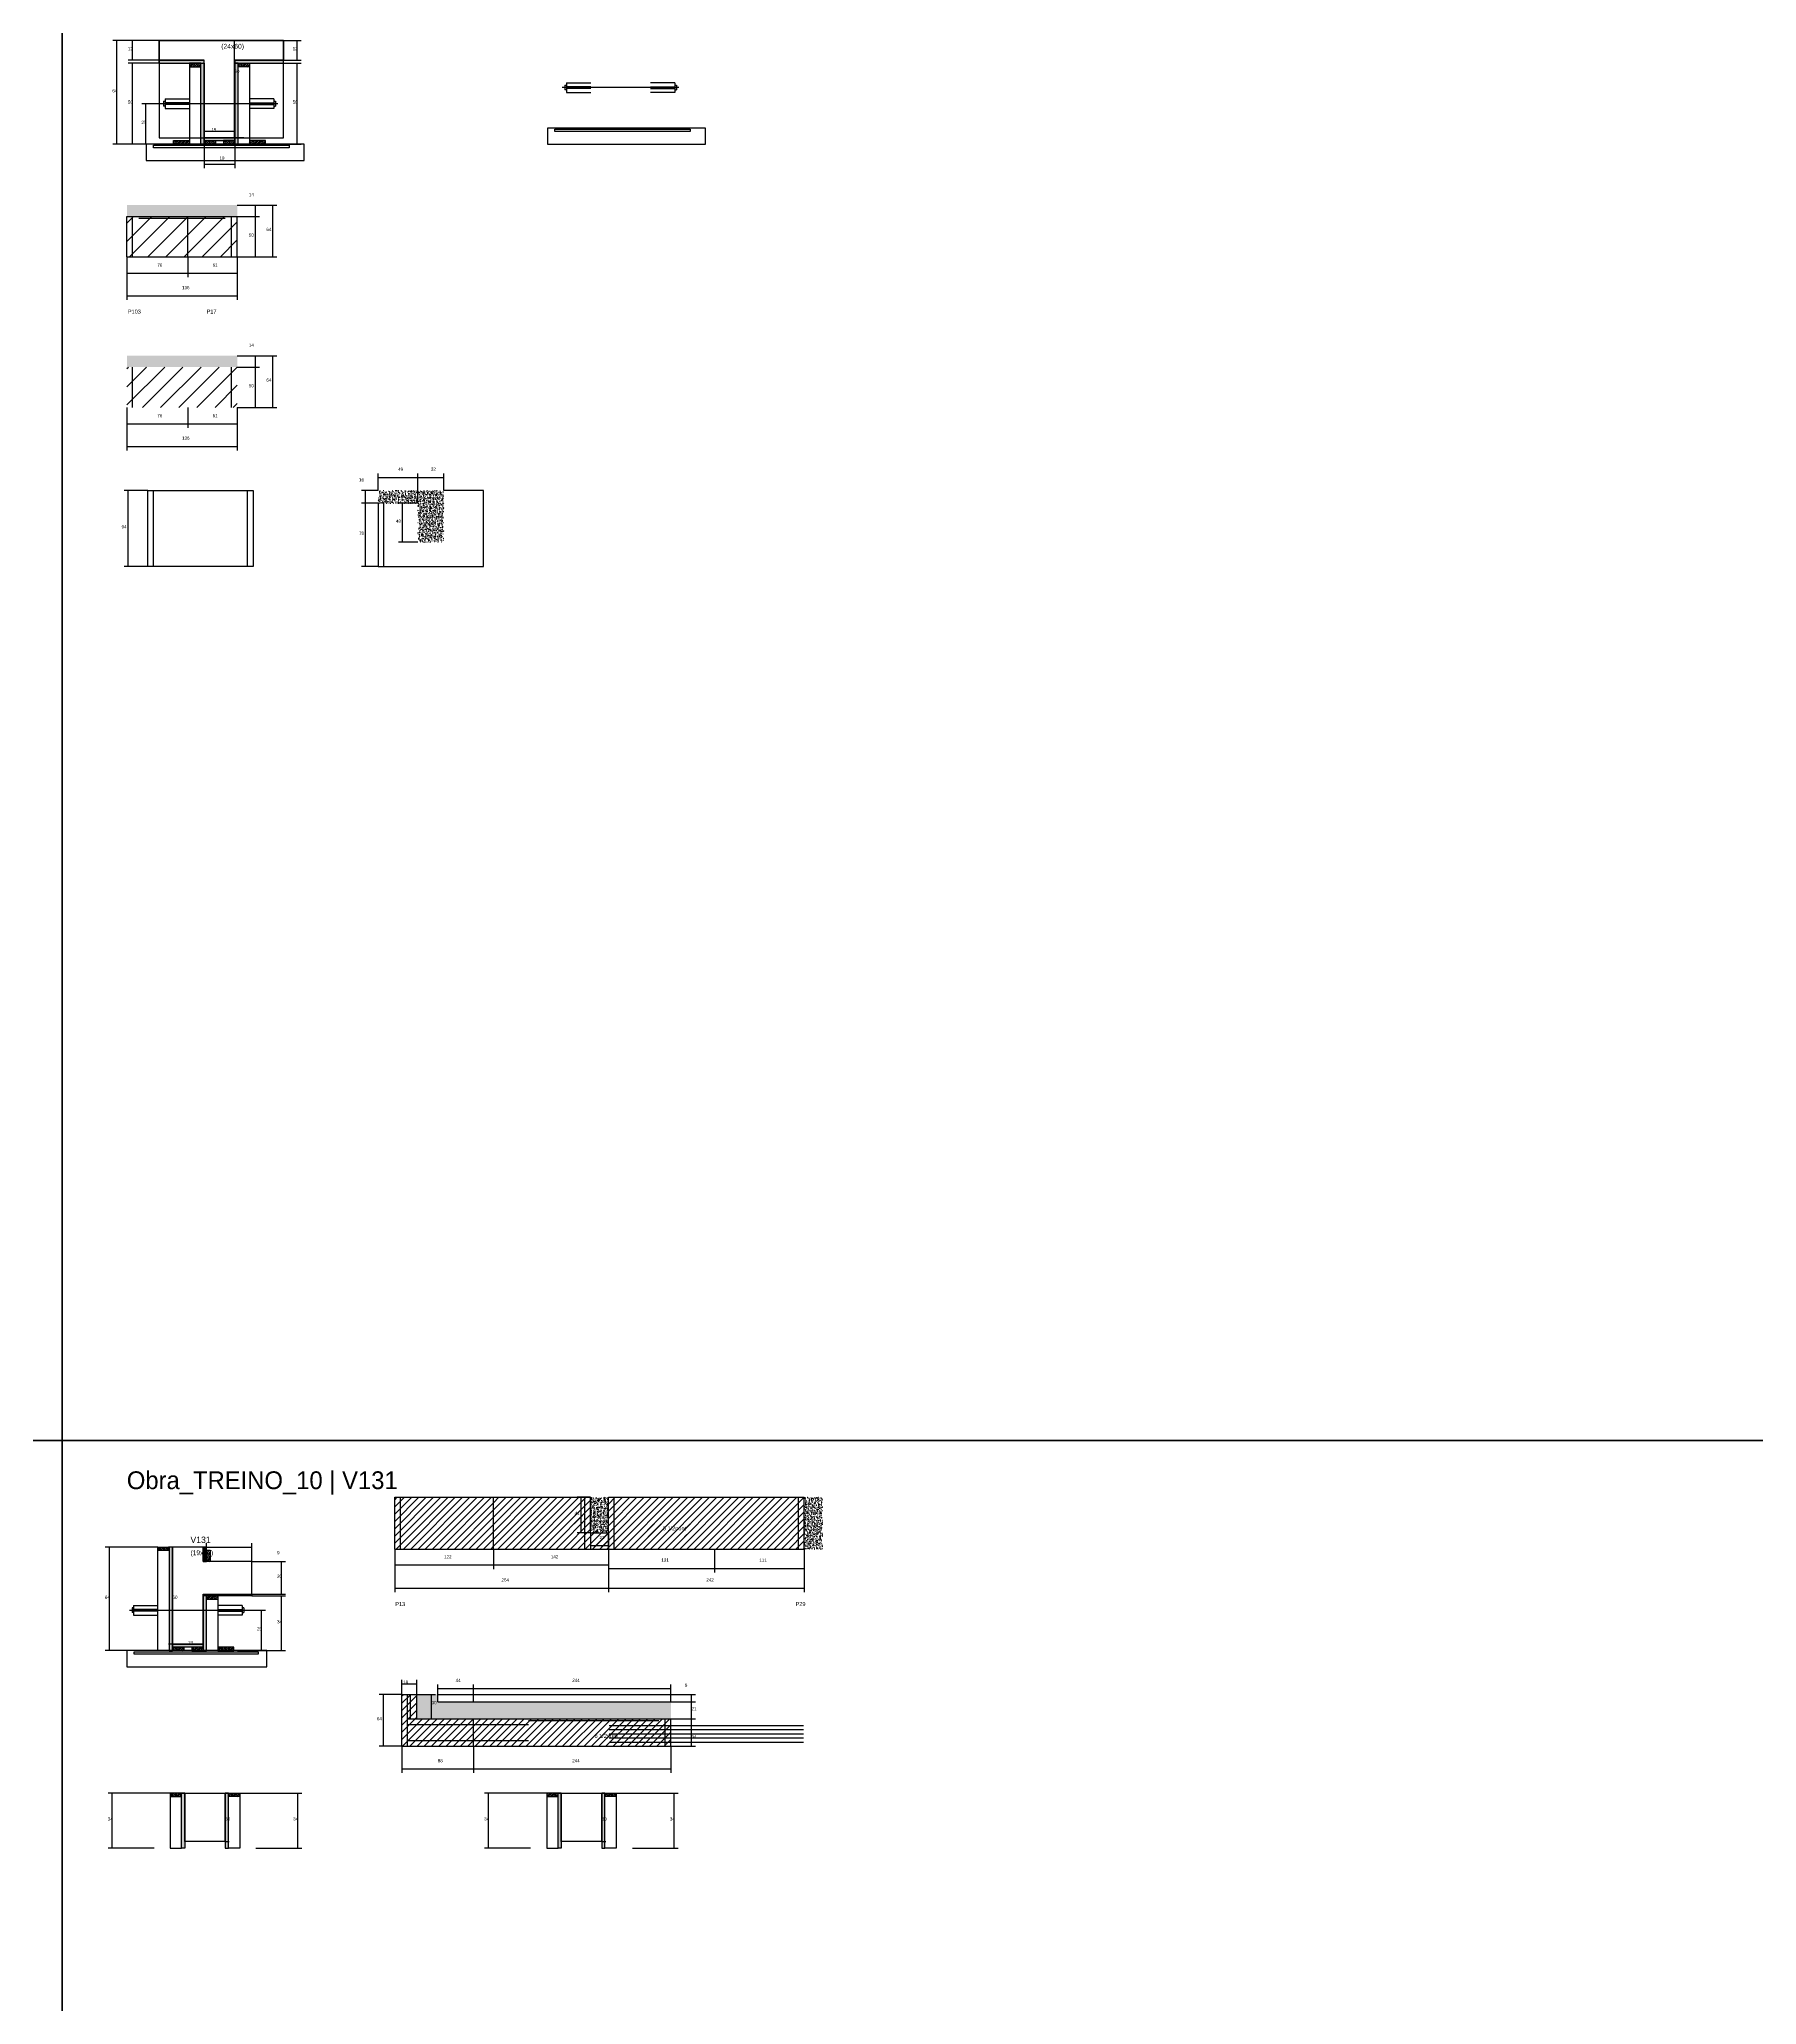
# Model space of a CAD drawing. Header units: metres. Extents: x -41 to 34840, y -36000 to 1848.
# Drawn here: x 17372 to 19494, y -15097 to -12668 of the extents above; entities that cross this region are included whole.
import ezdxf

# ---------------------------------------------------------------- set-up
doc = ezdxf.new("R2010")
doc.units = ezdxf.units.M
for name, color, linetype in [('barrote', 126, 'Continuous'), ('CELL_BORDER', 8, 'Continuous'), ('CONCRETO', 251, 'Continuous'), ('COTA', 4, 'Continuous'), ('Cota Seção (2x)', 4, 'Continuous'), ('Hachura', 253, 'Continuous'), ('LABEL_ID', 3, 'Continuous'), ('Madeira', 126, 'Continuous'), ('NOMENCLATURA', 7, 'Continuous'), ('Painéis', 200, 'Continuous'), ('REAPROVEITAMENTO', 251, 'Continuous'), ('SARR_2.2x7', 40, 'Continuous'), ('SCO-___-LAJ', 4, 'Continuous'), ('TENSOR', 2, 'Continuous'), ('Texto Seção', 7, 'Continuous')]:
    doc.layers.add(name, color=color, linetype=linetype)

msp = doc.modelspace()

# ---------------------------------------------------------------- hatches: boundary and pattern name
at = {"layer": 'COTA'}
h = msp.add_hatch(dxfattribs=at)
h.set_pattern_fill('AR-CONC', scale=0.03)
h.paths.add_polyline_path([(17616.5, -12873.3), (17480, -12873.3), (17480, -12873.3), (17480, -12887.3), (17480, -12887.3), (17616.5, -12887.3), (17616.5, -12887.3), (17616.5, -12873.3)])
h = msp.add_hatch(dxfattribs=at)
h.set_pattern_fill('AR-CONC', scale=0.03)
h.paths.add_polyline_path([(17616.5, -13059.4), (17480, -13059.4), (17480, -13059.4), (17480, -13073.4), (17480, -13073.4), (17616.5, -13073.4), (17616.5, -13073.4), (17616.5, -13059.4)])
h = msp.add_hatch(dxfattribs=at)
h.set_pattern_fill('AR-CONC', scale=0.03)
h.paths.add_polyline_path([(17839.7, -13241.8), (17790.7, -13241.8), (17790.7, -13225.8), (17871.7, -13225.8), (17871.7, -13289.8), (17839.7, -13289.8)])
h = msp.add_hatch(dxfattribs=at)
h.set_pattern_fill('AR-CONC', scale=0.03)
h.paths.add_polyline_path([(18053, -14514), (18075, -14514), (18075, -14514), (18075, -14470), (18075, -14470), (18053, -14470), (18053, -14470), (18053, -14514)])
h = msp.add_hatch(dxfattribs=at)
h.set_pattern_fill('AR-CONC', scale=0.03)
h.paths.add_polyline_path([(18317, -14534), (18340, -14534), (18340, -14470), (18317, -14470)])
h = msp.add_hatch(dxfattribs=at)
h.set_pattern_fill('AR-CONC', scale=0.03)
h.paths.add_polyline_path([(18152.4, -14743.9), (18152.4, -14722.7), (18152.4, -14722.7), (17864.4, -14722.7), (17864.4, -14722.7), (17864.4, -14713.7), (17864.4, -14713.7), (17837.4, -14713.7), (17837.4, -14713.7), (17837.4, -14743.9), (17837.4, -14743.9), (17864.4, -14743.9), (17864.4, -14743.9), (18152.4, -14743.9)])
at = {"layer": 'Hachura'}
h = msp.add_hatch(color=8, dxfattribs=at)
h.dxf.hatch_style = 1
h.paths.add_polyline_path([(17575.5, -12698), (17575.5, -12694), (17575.5, -12694), (17519.9, -12694), (17519.9, -12694), (17519.9, -12698), (17519.9, -12698), (17575.5, -12698)])
h = msp.add_hatch(dxfattribs=at)
h.set_pattern_fill('ANSI31', scale=0.5)
h.paths.add_polyline_path([(17571.5, -12702.4), (17571.5, -12698), (17571.5, -12698), (17557.5, -12698), (17557.5, -12698), (17557.5, -12702.4), (17557.5, -12702.4), (17571.5, -12702.4)])
h = msp.add_hatch(color=8, dxfattribs=at)
h.dxf.hatch_style = 1
h.paths.add_polyline_path([(17571.5, -12698), (17575.5, -12698), (17575.5, -12698), (17575.5, -12798), (17575.5, -12798), (17571.5, -12798), (17571.5, -12798), (17571.5, -12698)])
h = msp.add_hatch(color=8, dxfattribs=at)
h.dxf.hatch_style = 1
h.paths.add_polyline_path([(17673.5, -12698), (17673.5, -12694), (17673.5, -12694), (17613.5, -12694), (17613.5, -12694), (17613.5, -12698), (17613.5, -12698), (17673.5, -12698)])
h = msp.add_hatch(color=8, dxfattribs=at)
h.dxf.hatch_style = 1
h.paths.add_polyline_path([(17617.5, -12698), (17613.5, -12698), (17613.5, -12698), (17613.5, -12798), (17613.5, -12798), (17617.5, -12798), (17617.5, -12798), (17617.5, -12698)])
h = msp.add_hatch(dxfattribs=at)
h.set_pattern_fill('ANSI31', scale=0.5)
h.paths.add_polyline_path([(17617.5, -12702.4), (17617.5, -12698), (17617.5, -12698), (17631.5, -12698), (17631.5, -12698), (17631.5, -12702.4), (17631.5, -12702.4), (17617.5, -12702.4)])
h = msp.add_hatch(dxfattribs=at)
h.set_pattern_fill('ANSI31', scale=0.5)
h.paths.add_polyline_path([(17537.5, -12798), (17537.5, -12793.6), (17537.5, -12793.6), (17557.5, -12793.6), (17557.5, -12793.6), (17557.5, -12798), (17557.5, -12798), (17537.5, -12798)])
h = msp.add_hatch(color=8, dxfattribs=at)
h.dxf.hatch_style = 1
h.paths.add_polyline_path([(17613.5, -12793.6), (17613.5, -12790), (17613.5, -12790), (17575.5, -12790), (17575.5, -12790), (17575.5, -12793.6), (17575.5, -12793.6), (17613.5, -12793.6)])
h = msp.add_hatch(dxfattribs=at)
h.set_pattern_fill('ANSI31', scale=0.5)
h.paths.add_polyline_path([(17575.5, -12798), (17575.5, -12793.6), (17575.5, -12793.6), (17589.5, -12793.6), (17589.5, -12793.6), (17589.5, -12798), (17589.5, -12798), (17575.5, -12798)])
h = msp.add_hatch(dxfattribs=at)
h.set_pattern_fill('ANSI31', scale=0.5)
h.paths.add_polyline_path([(17613.5, -12798), (17613.5, -12793.6), (17613.5, -12793.6), (17599.5, -12793.6), (17599.5, -12793.6), (17599.5, -12798), (17599.5, -12798), (17613.5, -12798)])
h = msp.add_hatch(dxfattribs=at)
h.set_pattern_fill('ANSI31', scale=0.5)
h.paths.add_polyline_path([(17651.5, -12798), (17651.5, -12793.6), (17651.5, -12793.6), (17631.5, -12793.6), (17631.5, -12793.6), (17631.5, -12798), (17631.5, -12798), (17651.5, -12798)])
h = msp.add_hatch(dxfattribs=at)
h.set_pattern_fill('ANSI31', scale=2)
h.paths.add_polyline_path([(17811, -14470), (17811, -14534), (17933, -14534), (17933, -14470)])
h = msp.add_hatch(dxfattribs=at)
h.set_pattern_fill('ANSI31', scale=2)
h.paths.add_polyline_path([(18075, -14534), (18075, -14514), (18053, -14514), (18053, -14470), (17933, -14470), (17933, -14534)])
h = msp.add_hatch(dxfattribs=at)
h.set_pattern_fill('ANSI31', scale=2)
h.paths.add_polyline_path([(18317, -14534), (18317, -14470), (18075, -14470), (18075, -14534)])
h = msp.add_hatch(dxfattribs=at)
h.set_pattern_fill('ANSI31', scale=2)
h.paths.add_polyline_path([(18043.1, -14502.8), (18043.1, -14480.6), (18043.1, -14480.6), (18022.6, -14480.6), (18022.6, -14480.6), (18022.6, -14502.8), (18022.6, -14502.8), (18043.1, -14502.8)])
h = msp.add_hatch(dxfattribs=at)
h.set_pattern_fill('ANSI31', scale=2)
h.paths.add_polyline_path([(18053.8, -14531.7), (18074.8, -14531.7), (18074.8, -14531.7), (18074.8, -14511.1), (18074.8, -14511.1), (18053.8, -14511.1), (18053.8, -14511.1), (18053.8, -14531.7)])
h = msp.add_hatch(dxfattribs=at)
h.set_pattern_fill('ANSI31', scale=2)
h.paths.add_polyline_path([(18106, -14518.9), (18173.6, -14518.9), (18173.6, -14518.9), (18179.1, -14502.9), (18179.1, -14502.9), (18111.5, -14502.9), (18111.5, -14502.9), (18106, -14518.9)])
h = msp.add_hatch(dxfattribs=at)
h.set_pattern_fill('ANSI31', scale=0.5)
h.paths.add_polyline_path([(17518.4, -14536), (17518.4, -14531.6), (17518.4, -14531.6), (17532.4, -14531.6), (17532.4, -14531.6), (17532.4, -14536), (17532.4, -14536), (17518.4, -14536)])
h = msp.add_hatch(color=8, dxfattribs=at)
h.dxf.hatch_style = 1
h.paths.add_polyline_path([(17536.4, -14531.6), (17532.4, -14531.6), (17532.4, -14531.6), (17532.4, -14659.6), (17532.4, -14659.6), (17536.4, -14659.6), (17536.4, -14659.6), (17536.4, -14531.6)])
h = msp.add_hatch(color=8, dxfattribs=at)
h.dxf.hatch_style = 1
h.paths.add_polyline_path([(17578.4, -14531.6), (17574.4, -14531.6), (17574.4, -14531.6), (17574.4, -14549.6), (17574.4, -14549.6), (17578.4, -14549.6), (17578.4, -14549.6), (17578.4, -14531.6)])
h = msp.add_hatch(dxfattribs=at)
h.set_pattern_fill('ANSI31', scale=0.5)
h.paths.add_polyline_path([(17578.4, -14535.6), (17582.8, -14535.6), (17582.8, -14535.6), (17582.8, -14549.6), (17582.8, -14549.6), (17578.4, -14549.6), (17578.4, -14549.6), (17578.4, -14535.6)])
h = msp.add_hatch(color=8, dxfattribs=at)
h.dxf.hatch_style = 1
h.paths.add_polyline_path([(17574.4, -14592), (17574.4, -14589.6), (17574.4, -14589.6), (17634.4, -14589.6), (17634.4, -14589.6), (17634.4, -14592), (17634.4, -14592), (17574.4, -14592)])
h = msp.add_hatch(color=8, dxfattribs=at)
h.dxf.hatch_style = 1
h.paths.add_polyline_path([(17578.4, -14592), (17574.4, -14592), (17574.4, -14592), (17574.4, -14659.6), (17574.4, -14659.6), (17578.4, -14659.6), (17578.4, -14659.6), (17578.4, -14592)])
h = msp.add_hatch(dxfattribs=at)
h.set_pattern_fill('ANSI31', scale=0.5)
h.paths.add_polyline_path([(17578.4, -14596.4), (17578.4, -14592), (17578.4, -14592), (17592.4, -14592), (17592.4, -14592), (17592.4, -14596.4), (17592.4, -14596.4), (17578.4, -14596.4)])
h = msp.add_hatch(color=8, dxfattribs=at)
h.dxf.hatch_style = 1
h.paths.add_polyline_path([(17536.4, -14655.2), (17536.4, -14651.6), (17536.4, -14651.6), (17574.4, -14651.6), (17574.4, -14651.6), (17574.4, -14655.2), (17574.4, -14655.2), (17536.4, -14655.2)])
h = msp.add_hatch(dxfattribs=at)
h.set_pattern_fill('ANSI31', scale=0.5)
h.paths.add_polyline_path([(17536.4, -14659.6), (17536.4, -14655.2), (17536.4, -14655.2), (17550.4, -14655.2), (17550.4, -14655.2), (17550.4, -14659.6), (17550.4, -14659.6), (17536.4, -14659.6)])
h = msp.add_hatch(dxfattribs=at)
h.set_pattern_fill('ANSI31', scale=0.5)
h.paths.add_polyline_path([(17574.4, -14659.6), (17574.4, -14655.2), (17574.4, -14655.2), (17560.4, -14655.2), (17560.4, -14655.2), (17560.4, -14659.6), (17560.4, -14659.6), (17574.4, -14659.6)])
h = msp.add_hatch(dxfattribs=at)
h.set_pattern_fill('ANSI31', scale=0.5)
h.paths.add_polyline_path([(17612.4, -14659.6), (17612.4, -14655.2), (17612.4, -14655.2), (17592.4, -14655.2), (17592.4, -14655.2), (17592.4, -14659.6), (17592.4, -14659.6), (17612.4, -14659.6)])
h = msp.add_hatch(dxfattribs=at)
h.set_pattern_fill('ANSI31', scale=2)
h.paths.add_polyline_path([(17864.4, -14743.9), (17838.4, -14743.9), (17838.4, -14713.7), (17819.9, -14713.7), (17819.9, -14777.7), (17838.4, -14777.7), (17864.4, -14777.7), (17908.4, -14777.7), (17908.4, -14743.9)])
h = msp.add_hatch(dxfattribs=at)
h.set_pattern_fill('ANSI31', scale=2)
h.paths.add_polyline_path([(17976.4, -14777.7), (17976.4, -14743.9), (17908.4, -14743.9), (17908.4, -14777.7)])
h = msp.add_hatch(dxfattribs=at)
h.set_pattern_fill('ANSI31', scale=2)
h.paths.add_polyline_path([(18137.4, -14777.7), (18137.4, -14743.9), (17976.4, -14743.9), (17976.4, -14777.7)])
h = msp.add_hatch(dxfattribs=at)
h.set_pattern_fill('ANSI31', scale=2)
h.paths.add_polyline_path([(18152.4, -14743.9), (18137.4, -14743.9), (18137.4, -14777.7), (18152.4, -14777.7)])
h = msp.add_hatch(dxfattribs=at)
h.set_pattern_fill('ANSI31', scale=0.5)
h.paths.add_polyline_path([(17547.6, -14840), (17547.6, -14835.6), (17547.6, -14835.6), (17533.6, -14835.6), (17533.6, -14835.6), (17533.6, -14840), (17533.6, -14840), (17547.6, -14840)])
h = msp.add_hatch(color=8, dxfattribs=at)
h.dxf.hatch_style = 1
h.paths.add_polyline_path([(17547.6, -14835.6), (17551.6, -14835.6), (17551.6, -14835.6), (17551.6, -14903.6), (17551.6, -14903.6), (17547.6, -14903.6), (17547.6, -14903.6), (17547.6, -14835.6)])
h = msp.add_hatch(color=8, dxfattribs=at)
h.dxf.hatch_style = 1
h.paths.add_polyline_path([(17605.6, -14835.6), (17601.6, -14835.6), (17601.6, -14835.6), (17601.6, -14903.6), (17601.6, -14903.6), (17605.6, -14903.6), (17605.6, -14903.6), (17605.6, -14835.6)])
h = msp.add_hatch(dxfattribs=at)
h.set_pattern_fill('ANSI31', scale=0.5)
h.paths.add_polyline_path([(17605.6, -14840), (17605.6, -14835.6), (17605.6, -14835.6), (17619.6, -14835.6), (17619.6, -14835.6), (17619.6, -14840), (17619.6, -14840), (17605.6, -14840)])
h = msp.add_hatch(dxfattribs=at)
h.set_pattern_fill('ANSI31', scale=0.5)
h.paths.add_polyline_path([(18012.8, -14840), (18012.8, -14835.6), (18012.8, -14835.6), (17998.8, -14835.6), (17998.8, -14835.6), (17998.8, -14840), (17998.8, -14840), (18012.8, -14840)])
h = msp.add_hatch(color=8, dxfattribs=at)
h.dxf.hatch_style = 1
h.paths.add_polyline_path([(18012.8, -14835.6), (18016.8, -14835.6), (18016.8, -14835.6), (18016.8, -14903.6), (18016.8, -14903.6), (18012.8, -14903.6), (18012.8, -14903.6), (18012.8, -14835.6)])
h = msp.add_hatch(color=8, dxfattribs=at)
h.dxf.hatch_style = 1
h.paths.add_polyline_path([(18070.8, -14835.6), (18066.8, -14835.6), (18066.8, -14835.6), (18066.8, -14903.6), (18066.8, -14903.6), (18070.8, -14903.6), (18070.8, -14903.6), (18070.8, -14835.6)])
h = msp.add_hatch(dxfattribs=at)
h.set_pattern_fill('ANSI31', scale=0.5)
h.paths.add_polyline_path([(18070.8, -14840), (18070.8, -14835.6), (18070.8, -14835.6), (18084.8, -14835.6), (18084.8, -14835.6), (18084.8, -14840), (18084.8, -14840), (18070.8, -14840)])
at = {"layer": 'REAPROVEITAMENTO'}
h = msp.add_hatch(dxfattribs=at)
h.set_pattern_fill('ANSI31', scale=5)
h.paths.add_polyline_path([(17480, -12937.3), (17616.5, -12937.3), (17616.5, -12937.3), (17616.5, -12887.3), (17616.5, -12887.3), (17480, -12887.3), (17480, -12887.3), (17480, -12937.3)])
h = msp.add_hatch(dxfattribs=at)
h.set_pattern_fill('ANSI31', scale=5)
h.paths.add_polyline_path([(17480, -13123.4), (17616.5, -13123.4), (17616.5, -13123.4), (17616.5, -13073.4), (17616.5, -13073.4), (17480, -13073.4), (17480, -13073.4), (17480, -13123.4)])

# ---------------------------------------------------------------- linework, layer by layer
for p, q in [((18021.2, -12725), (18021.2, -12731)), ((18021.2, -12725), (18023.2, -12725)), ((18023.2, -12722), (18023.2, -12734)), ((18023.2, -12722), (18053.2, -12722)), ((18157.2, -12722), (18127.2, -12722)), ((18157.2, -12722), (18157.2, -12734)), ((18157.2, -12725), (18159.2, -12725)), ((18159.2, -12725), (18159.2, -12731)), ((17525.5, -12745), (17525.5, -12751)), ((17525.5, -12745), (17527.5, -12745)), ((17527.5, -12742), (17527.5, -12754)), ((17527.5, -12742), (17557.5, -12742)), ((17557.5, -12747), (17527.5, -12747)), ((17557.5, -12749), (17527.5, -12749)), ((17661.5, -12742), (17631.5, -12742)), ((17631.5, -12747), (17661.5, -12747)), ((17631.5, -12749), (17661.5, -12749)), ((17661.5, -12742), (17661.5, -12754)), ((17661.5, -12745), (17663.5, -12745)), ((17663.5, -12745), (17663.5, -12751)), ((18023.2, -12731), (18021.2, -12731)), ((18053.2, -12727), (18023.2, -12727)), ((18053.2, -12729), (18023.2, -12729)), ((18023.2, -12734), (18053.2, -12734)), ((18127.2, -12727), (18157.2, -12727)), ((18127.2, -12729), (18157.2, -12729)), ((18157.2, -12734), (18127.2, -12734)), ((18157.2, -12731), (18159.2, -12731)), ((17527.5, -12751), (17525.5, -12751)), ((17527.5, -12754), (17557.5, -12754)), ((17661.5, -12754), (17631.5, -12754)), ((17661.5, -12751), (17663.5, -12751)), ((17486.4, -14606.6), (17486.4, -14612.6)), ((17488.4, -14606.6), (17486.4, -14606.6)), ((17488.4, -14612.6), (17486.4, -14612.6)), ((17488.4, -14603.6), (17488.4, -14615.6)), ((17488.4, -14603.6), (17518.4, -14603.6)), ((17518.4, -14608.6), (17488.4, -14608.6)), ((17518.4, -14610.6), (17488.4, -14610.6)), ((17488.4, -14615.6), (17518.4, -14615.6)), ((17622.4, -14603.6), (17592.4, -14603.6)), ((17592.4, -14608.6), (17622.4, -14608.6)), ((17592.4, -14610.6), (17622.4, -14610.6)), ((17622.4, -14615.6), (17592.4, -14615.6)), ((17622.4, -14603.6), (17622.4, -14615.6)), ((17624.4, -14606.6), (17622.4, -14606.6)), ((17622.4, -14612.6), (17624.4, -14612.6)), ((17624.4, -14606.6), (17624.4, -14612.6))]:
    msp.add_line(p, q)
at = {"layer": 'barrote'}
for points in [[(17504, -12818), (17699.2, -12818), (17699.2, -12798), (17504, -12798)], [(17999.7, -12798), (18194.9, -12798), (18194.9, -12778), (17999.7, -12778)], [(17480, -14679.6), (17653, -14679.6), (17653, -14659.6), (17480, -14659.6)]]:
    msp.add_lwpolyline(points, close=True, dxfattribs=at)
at = {"layer": 'CELL_BORDER'}
for points in [[(14500, -14400), (17400, -14400), (17400, -12600), (14500, -12600)], [(17400, -14400), (20300, -14400), (20300, -12600), (17400, -12600)], [(14500, -16200), (17400, -16200), (17400, -14400), (14500, -14400)], [(17400, -16200), (20300, -16200), (20300, -14400), (17400, -14400)]]:
    msp.add_lwpolyline(points, close=True, dxfattribs=at)
at = {"layer": 'CONCRETO'}
for points in [[(17519.9, -12694), (17519.9, -12670), (17673.5, -12670), (17673.5, -12694), (17613.5, -12694), (17613.5, -12790), (17575.5, -12790), (17575.5, -12694)], [(17519.9, -12790), (17673.5, -12790), (17673.5, -12670), (17519.9, -12670)], [(17574.4, -14589.6), (17634.4, -14589.6), (17634.4, -14549.6), (17574.4, -14549.6), (17574.4, -14531.6), (17536.4, -14531.6), (17536.4, -14655.2), (17536.4, -14655.2), (17536.4, -14651.6), (17574.4, -14651.6)], [(17551.6, -14835.6), (17551.6, -14835.6), (17551.6, -14835.6), (17551.6, -14835.6), (17601.6, -14835.6), (17601.6, -14835.6), (17601.6, -14835.6), (17601.6, -14895.6), (17551.6, -14895.6), (17551.6, -14835.6)], [(18016.8, -14835.6), (18016.8, -14835.6), (18016.8, -14835.6), (18016.8, -14835.6), (18066.8, -14835.6), (18066.8, -14835.6), (18066.8, -14835.6), (18066.8, -14895.6), (18016.8, -14895.6), (18016.8, -14835.6)]]:
    msp.add_lwpolyline(points, close=True, dxfattribs=at)
at = {"layer": 'COTA'}
for p, q in [((17519.9, -12670), (17462.5, -12670)), ((17467.5, -12798), (17467.5, -12670)), ((17519.9, -12670), (17481.8, -12670)), ((17486.8, -12694), (17486.8, -12670)), ((17673.5, -12670), (17695.4, -12670)), ((17690.4, -12694), (17690.4, -12670)), ((17519.9, -12694), (17481.8, -12694)), ((17519.9, -12698), (17481.8, -12698)), ((17486.8, -12798), (17486.8, -12698)), ((17673.5, -12694), (17695.4, -12694)), ((17673.5, -12698), (17695.4, -12698)), ((17690.4, -12798), (17690.4, -12698)), ((17522.2, -12748), (17498.6, -12748)), ((17503.6, -12798), (17503.6, -12748)), ((17541.9, -12798), (17462.5, -12798)), ((17541.9, -12798), (17481.8, -12798)), ((17522.2, -12798), (17498.6, -12798)), ((17575.5, -12798), (17575.5, -12827.7)), ((17613.5, -12798), (17613.5, -12827.7)), ((17647.1, -12798), (17695.4, -12798)), ((17575.5, -12822.7), (17613.5, -12822.7)), ((17616.5, -12873.3), (17665.5, -12873.3)), ((17616.5, -12873.3), (17643.9, -12873.3)), ((17616.5, -12887.3), (17643.9, -12887.3)), ((17616.5, -12887.3), (17643.9, -12887.3)), ((17638.9, -12887.3), (17638.9, -12873.3)), ((17638.9, -12937.3), (17638.9, -12887.3)), ((17660.5, -12937.3), (17660.5, -12873.3)), ((17480, -12937.3), (17480, -12962.5)), ((17480, -12937.3), (17480, -12990.4)), ((17555.5, -12937.3), (17555.5, -12962.5)), ((17555.5, -12937.3), (17555.5, -12962.5)), ((17616.5, -12937.3), (17616.5, -12962.5)), ((17616.5, -12937.3), (17616.5, -12990.4)), ((17616.5, -12937.3), (17665.5, -12937.3)), ((17616.5, -12937.3), (17643.9, -12937.3)), ((17480, -12957.5), (17555.5, -12957.5)), ((17555.5, -12957.5), (17616.5, -12957.5)), ((17480, -12985.4), (17616.5, -12985.4)), ((17616.5, -13059.4), (17665.5, -13059.4)), ((17616.5, -13059.4), (17643.9, -13059.4)), ((17638.9, -13073.4), (17638.9, -13059.4)), ((17660.5, -13123.4), (17660.5, -13059.4)), ((17616.5, -13073.4), (17643.9, -13073.4)), ((17616.5, -13073.4), (17643.9, -13073.4)), ((17638.9, -13123.4), (17638.9, -13073.4)), ((17480, -13123.4), (17480, -13148.6)), ((17480, -13123.4), (17480, -13176.5)), ((17555.5, -13123.4), (17555.5, -13148.6)), ((17555.5, -13123.4), (17555.5, -13148.6)), ((17616.5, -13123.4), (17616.5, -13148.6)), ((17616.5, -13123.4), (17616.5, -13176.5)), ((17616.5, -13123.4), (17665.5, -13123.4)), ((17616.5, -13123.4), (17643.9, -13123.4)), ((17480, -13143.6), (17555.5, -13143.6)), ((17555.5, -13143.6), (17616.5, -13143.6)), ((17480, -13171.5), (17616.5, -13171.5)), ((17790.7, -13225.8), (17790.7, -13204.8)), ((17790.7, -13209.8), (17839.7, -13209.8)), ((17839.7, -13241.8), (17839.7, -13204.8)), ((17839.7, -13241.8), (17839.7, -13204.8)), ((17839.7, -13209.8), (17871.7, -13209.8)), ((17871.7, -13225.8), (17871.7, -13204.8)), ((17505.9, -13225.8), (17476.6, -13225.8)), ((17481.6, -13319.8), (17481.6, -13225.8)), ((17790.7, -13225.8), (17770, -13225.8)), ((17775, -13241.8), (17775, -13225.8)), ((17790.7, -13241.8), (17770, -13241.8)), ((17790.7, -13241.8), (17770, -13241.8)), ((17775, -13319.8), (17775, -13241.8)), ((17839.7, -13241.8), (17815.6, -13241.8)), ((17820.6, -13289.8), (17820.6, -13241.8)), ((17839.7, -13289.8), (17815.6, -13289.8)), ((17505.9, -13319.8), (17476.6, -13319.8)), ((17790.7, -13319.8), (17770, -13319.8)), ((18053, -14470), (18036.4, -14470)), ((18041.4, -14514), (18041.4, -14470)), ((18053, -14514), (18036.4, -14514)), ((18053, -14514), (18053, -14534.8)), ((18075, -14514), (18075, -14534.8)), ((17518.4, -14531.6), (17453.4, -14531.6)), ((17458.4, -14659.6), (17458.4, -14531.6)), ((17578.4, -14531.6), (17578.4, -14526.6)), ((17578.4, -14531.6), (17634.4, -14531.6)), ((17634.4, -14549.6), (17634.4, -14526.6)), ((17811, -14534), (17811, -14587.3)), ((17811, -14534), (17811, -14558.7)), ((17933, -14534), (17933, -14558.7)), ((17933, -14534), (17933, -14558.7)), ((18053, -14529.8), (18075, -14529.8)), ((18075, -14534), (18075, -14587.3)), ((18075, -14534), (18075, -14587.3)), ((18075, -14534), (18075, -14558.7)), ((18075, -14534), (18075, -14562.9)), ((18206, -14534), (18206, -14562.9)), ((18206, -14534), (18206, -14562.9)), ((18317, -14534), (18317, -14587.3)), ((18317, -14534), (18317, -14562.9)), ((17634.4, -14549.6), (17676.1, -14549.6)), ((17671.1, -14589.6), (17671.1, -14549.6)), ((17811, -14553.7), (17933, -14553.7)), ((17933, -14553.7), (18075, -14553.7)), ((18075, -14557.9), (18206, -14557.9)), ((18206, -14557.9), (18317, -14557.9)), ((17634.4, -14589.6), (17676.1, -14589.6)), ((17634.4, -14592), (17676.1, -14592)), ((17671.1, -14659.6), (17671.1, -14592)), ((17811, -14582.3), (18075, -14582.3)), ((18075, -14582.3), (18317, -14582.3)), ((17627.7, -14609.6), (17651.2, -14609.6)), ((17646.2, -14659.6), (17646.2, -14609.6)), ((17518.4, -14659.6), (17453.4, -14659.6)), ((17616.8, -14659.6), (17676.1, -14659.6)), ((17627.7, -14659.6), (17651.2, -14659.6)), ((17819.9, -14713.7), (17792, -14713.7)), ((17797, -14777.7), (17797, -14713.7)), ((17819.9, -14713.7), (17819.9, -14695.5)), ((17819.9, -14700.5), (17838.4, -14700.5)), ((17838.4, -14713.7), (17838.4, -14695.5)), ((17838.4, -14713.7), (17861.6, -14713.7)), ((17856.6, -14743.9), (17856.6, -14713.7)), ((17864.4, -14713.7), (17864.4, -14701.3)), ((17864.4, -14706.3), (17908.4, -14706.3)), ((17908.4, -14713.7), (17908.4, -14701.3)), ((17908.4, -14713.7), (17908.4, -14701.3)), ((17908.4, -14706.3), (18152.4, -14706.3)), ((18152.4, -14713.7), (18152.4, -14701.3)), ((18152.4, -14713.7), (18182.7, -14713.7)), ((18177.7, -14722.7), (18177.7, -14713.7)), ((18152.4, -14722.7), (18182.7, -14722.7)), ((18152.4, -14722.7), (18182.7, -14722.7)), ((18177.7, -14743.9), (18177.7, -14722.7)), ((17838.4, -14743.9), (17861.6, -14743.9)), ((18152.4, -14743.9), (18182.7, -14743.9)), ((18152.4, -14743.9), (18182.7, -14743.9)), ((18177.7, -14777.7), (18177.7, -14743.9)), ((17819.9, -14777.7), (17792, -14777.7)), ((17819.9, -14777.7), (17819.9, -14810.6)), ((17908.4, -14777.7), (17908.4, -14810.6)), ((17908.4, -14777.7), (17908.4, -14810.6)), ((18152.4, -14777.7), (18182.7, -14777.7)), ((18152.4, -14777.7), (18152.4, -14810.6)), ((17819.9, -14805.6), (17908.4, -14805.6)), ((17908.4, -14805.6), (18152.4, -14805.6)), ((17551.6, -14835.6), (17457, -14835.6)), ((17462, -14903.6), (17462, -14835.6)), ((17619.6, -14835.6), (17696.1, -14835.6)), ((17691.1, -14903.6), (17691.1, -14835.6)), ((18016.8, -14835.6), (17922.1, -14835.6)), ((17927.1, -14903.6), (17927.1, -14835.6)), ((18084.8, -14835.6), (18161.3, -14835.6)), ((18156.3, -14903.6), (18156.3, -14835.6)), ((17513.6, -14903.6), (17457, -14903.6)), ((17639.6, -14903.6), (17696.1, -14903.6)), ((17978.8, -14903.6), (17922.1, -14903.6)), ((18104.8, -14903.6), (18161.3, -14903.6))]:
    msp.add_line(p, q, dxfattribs=at)
at = {"layer": 'Cota Seção (2x)'}
for p, q in [((17624.5, -12670), (17608, -12670)), ((17613, -12790), (17613, -12670)), ((17575.5, -12798), (17575.5, -12777)), ((17575.5, -12782), (17613.5, -12782)), ((17624.5, -12790), (17608, -12790)), ((17613.5, -12798), (17613.5, -12777)), ((17574.4, -14531.6), (17531.4, -14531.6)), ((17536.4, -14651.6), (17536.4, -14531.6)), ((17574.4, -14651.6), (17531.4, -14651.6)), ((17536.4, -14659.6), (17536.4, -14646.6)), ((17536.4, -14651.6), (17574.4, -14651.6)), ((17574.4, -14659.6), (17574.4, -14646.6)), ((17601.6, -14895.6), (17601.6, -14835.6)), ((17601.6, -14835.6), (17606.6, -14835.6)), ((18066.8, -14895.6), (18066.8, -14835.6)), ((18066.8, -14835.6), (18071.8, -14835.6)), ((17601.6, -14895.6), (17606.6, -14895.6)), ((18066.8, -14895.6), (18071.8, -14895.6))]:
    msp.add_line(p, q, dxfattribs=at)
at = {"layer": 'Madeira'}
for points in [[(17571.5, -12702.4), (17571.5, -12698), (17557.5, -12698), (17557.5, -12702.4)], [(17571.5, -12698), (17557.5, -12698), (17557.5, -12798), (17571.5, -12798)], [(17617.5, -12702.4), (17617.5, -12698), (17631.5, -12698), (17631.5, -12702.4)], [(17617.5, -12698), (17631.5, -12698), (17631.5, -12798), (17617.5, -12798)], [(17504, -12818), (17699.2, -12818), (17699.2, -12798), (17504, -12798)], [(17537.5, -12798), (17537.5, -12793.6), (17557.5, -12793.6), (17557.5, -12798)], [(17575.5, -12798), (17575.5, -12793.6), (17589.5, -12793.6), (17589.5, -12798)], [(17613.5, -12798), (17613.5, -12793.6), (17599.5, -12793.6), (17599.5, -12798)], [(17651.5, -12798), (17651.5, -12793.6), (17631.5, -12793.6), (17631.5, -12798)], [(17518.4, -14536), (17518.4, -14531.6), (17532.4, -14531.6), (17532.4, -14536)], [(17518.4, -14531.6), (17532.4, -14531.6), (17532.4, -14659.6), (17518.4, -14659.6)], [(17578.4, -14535.6), (17582.8, -14535.6), (17582.8, -14549.6), (17578.4, -14549.6)], [(17578.4, -14596.4), (17578.4, -14592), (17592.4, -14592), (17592.4, -14596.4)], [(17578.4, -14592), (17592.4, -14592), (17592.4, -14659.6), (17578.4, -14659.6)], [(17480, -14679.6), (17653, -14679.6), (17653, -14659.6), (17480, -14659.6)], [(17536.4, -14659.6), (17536.4, -14655.2), (17550.4, -14655.2), (17550.4, -14659.6)], [(17574.4, -14659.6), (17574.4, -14655.2), (17560.4, -14655.2), (17560.4, -14659.6)], [(17612.4, -14659.6), (17612.4, -14655.2), (17592.4, -14655.2), (17592.4, -14659.6)], [(17547.6, -14840), (17547.6, -14835.6), (17533.6, -14835.6), (17533.6, -14840)], [(17547.6, -14835.6), (17533.6, -14835.6), (17533.6, -14903.6), (17547.6, -14903.6)], [(17605.6, -14840), (17605.6, -14835.6), (17619.6, -14835.6), (17619.6, -14840)], [(17605.6, -14835.6), (17619.6, -14835.6), (17619.6, -14903.6), (17605.6, -14903.6)], [(18012.8, -14840), (18012.8, -14835.6), (17998.8, -14835.6), (17998.8, -14840)], [(18012.8, -14835.6), (17998.8, -14835.6), (17998.8, -14903.6), (18012.8, -14903.6)], [(18070.8, -14840), (18070.8, -14835.6), (18084.8, -14835.6), (18084.8, -14840)], [(18070.8, -14835.6), (18084.8, -14835.6), (18084.8, -14903.6), (18070.8, -14903.6)]]:
    msp.add_lwpolyline(points, close=True, dxfattribs=at)
at = {"layer": 'Painéis'}
for p, q in [((17519.9, -12694), (17575.5, -12694)), ((17519.9, -12698), (17519.9, -12694)), ((17575.5, -12698), (17575.5, -12694)), ((17575.5, -12798), (17575.5, -12698)), ((17613.5, -12694), (17673.5, -12694)), ((17613.5, -12698), (17613.5, -12694)), ((17613.5, -12798), (17613.5, -12698)), ((17673.5, -12698), (17673.5, -12694)), ((17575.5, -12790), (17613.5, -12790)), ((17575.5, -12793.6), (17575.5, -12790)), ((17613.5, -12793.6), (17613.5, -12790)), ((17480, -12887.3), (17616.5, -12887.3)), ((17480, -12937.3), (17480, -12887.3)), ((17555.5, -12937.3), (17555.5, -12887.3)), ((17616.5, -12937.3), (17616.5, -12887.3)), ((17480, -12937.3), (17616.5, -12937.3)), ((17811, -14470), (18053, -14470)), ((17811, -14534), (17811, -14470)), ((17933, -14534), (17933, -14470)), ((18053, -14514), (18053, -14470)), ((18075, -14470), (18317, -14470)), ((18075, -14534), (18075, -14470)), ((18317, -14534), (18317, -14470)), ((18053, -14514), (18075, -14514)), ((17811, -14534), (18317, -14534)), ((17574.4, -14589.6), (17634.4, -14589.6)), ((17536.4, -14651.6), (17574.4, -14651.6)), ((17819.9, -14713.7), (17838.4, -14713.7)), ((17819.9, -14777.7), (17819.9, -14713.7)), ((17838.4, -14743.9), (17838.4, -14713.7)), ((17864.4, -14713.7), (18152.4, -14713.7)), ((17864.4, -14722.7), (17864.4, -14713.7)), ((17908.4, -14722.7), (17908.4, -14713.7)), ((18152.4, -14722.7), (18152.4, -14713.7)), ((17864.4, -14722.7), (18152.4, -14722.7)), ((17838.4, -14743.9), (17864.4, -14743.9)), ((17864.4, -14743.9), (18152.4, -14743.9)), ((17908.4, -14777.7), (17908.4, -14743.9)), ((18152.4, -14777.7), (18152.4, -14743.9)), ((17819.9, -14777.7), (17838.4, -14777.7)), ((17838.4, -14777.7), (17864.4, -14777.7)), ((17864.4, -14777.7), (18152.4, -14777.7))]:
    msp.add_line(p, q, dxfattribs=at)
for points in [[(17575.5, -12698), (17575.5, -12694), (17519.9, -12694), (17519.9, -12698)], [(17571.5, -12698), (17575.5, -12698), (17575.5, -12798), (17571.5, -12798)], [(17673.5, -12698), (17673.5, -12694), (17613.5, -12694), (17613.5, -12698)], [(17617.5, -12698), (17613.5, -12698), (17613.5, -12798), (17617.5, -12798)], [(17613.5, -12793.6), (17613.5, -12790), (17575.5, -12790), (17575.5, -12793.6)], [(17505.9, -13225.8), (17635.9, -13225.8), (17635.9, -13319.8), (17505.9, -13319.8)], [(17536.4, -14531.6), (17532.4, -14531.6), (17532.4, -14659.6), (17536.4, -14659.6)], [(17578.4, -14531.6), (17574.4, -14531.6), (17574.4, -14549.6), (17578.4, -14549.6)], [(17574.4, -14592), (17574.4, -14589.6), (17634.4, -14589.6), (17634.4, -14592)], [(17578.4, -14592), (17574.4, -14592), (17574.4, -14659.6), (17578.4, -14659.6)], [(17536.4, -14655.2), (17536.4, -14651.6), (17574.4, -14651.6), (17574.4, -14655.2)], [(17547.6, -14835.6), (17551.6, -14835.6), (17551.6, -14903.6), (17547.6, -14903.6)], [(17605.6, -14835.6), (17601.6, -14835.6), (17601.6, -14903.6), (17605.6, -14903.6)], [(18012.8, -14835.6), (18016.8, -14835.6), (18016.8, -14903.6), (18012.8, -14903.6)], [(18070.8, -14835.6), (18066.8, -14835.6), (18066.8, -14903.6), (18070.8, -14903.6)]]:
    msp.add_lwpolyline(points, close=True, dxfattribs=at)
msp.add_lwpolyline([(17790.7, -13241.8), (17790.7, -13319.8), (17920.7, -13319.8), (17920.7, -13225.8), (17871.7, -13225.8)], dxfattribs=at)
at = {"layer": 'SARR_2.2x7'}
for p, q in [((17487, -12937.3), (17487, -12887.3)), ((17495, -12889.5), (17555.5, -12889.5)), ((17555.5, -12889.5), (17601.5, -12889.5)), ((17609.5, -12937.3), (17609.5, -12887.3)), ((17487, -13123.4), (17487, -13073.4)), ((17609.5, -13123.4), (17609.5, -13073.4)), ((17512.9, -13319.8), (17512.9, -13225.8)), ((17628.9, -13319.8), (17628.9, -13225.8)), ((17797.7, -13319.8), (17797.7, -13241.8)), ((17818, -14534), (17818, -14470)), ((18046, -14534), (18046, -14470)), ((18082, -14534), (18082, -14470)), ((18310, -14534), (18310, -14470)), ((17826.9, -14777.7), (17826.9, -14713.7)), ((17830.4, -14743.9), (17830.4, -14713.7)), ((17826.9, -14743.9), (17838.4, -14743.9)), ((17826.9, -14750.9), (17976.4, -14750.9)), ((17976.4, -14746.1), (18137.4, -14746.1)), ((18076, -14752), (18316, -14752)), ((18076, -14757.2), (18316, -14757.2)), ((18076, -14762.3), (18316, -14762.3)), ((18145.4, -14777.7), (18145.4, -14743.9)), ((17826.9, -14770.7), (17976.4, -14770.7)), ((18076, -14767.4), (18316, -14767.4)), ((18076, -14772.6), (18316, -14772.6))]:
    msp.add_line(p, q, dxfattribs=at)
at = {"layer": 'SCO-___-LAJ'}
for points in [[(18008.7, -12779.3), (18176, -12779.3), (18176, -12782.5), (18008.7, -12782.5)], [(17513, -12799.3), (17680.4, -12799.3), (17680.4, -12802.5), (17513, -12802.5)], [(17489, -14660.9), (17642.3, -14660.9), (17642.3, -14664.1), (17489, -14664.1)]]:
    msp.add_lwpolyline(points, close=True, dxfattribs=at)
at = {"layer": 'TENSOR'}
for p, q in [((17666.5, -12748), (17522.2, -12748)), ((18162.2, -12728), (18017.9, -12728)), ((17483.4, -14609.6), (17627.7, -14609.6))]:
    msp.add_line(p, q, dxfattribs=at)

# ---------------------------------------------------------------- texts
at = {"layer": 'COTA'}
for s, p in [('12', (17481.3, -12682)), ('12', (17684.9, -12682)), ('64', (17462, -12734)), ('50', (17481.3, -12748)), ('50', (17684.9, -12748)), ('25', (17498.1, -12773)), ('19', (17594.5, -12817.2)), ('14', (17630.8, -12862.3)), ('50', (17630.8, -12912.3)), ('64', (17652.4, -12905.3)), ('76', (17517.7, -12949.4)), ('61', (17586, -12949.4)), ('136', (17548.2, -12977.2)), ('14', (17630.8, -13048.3)), ('64', (17652.4, -13091.4)), ('50', (17630.8, -13098.4)), ('76', (17517.7, -13135.5)), ('61', (17586, -13135.5)), ('136', (17548.2, -13163.2)), ('16', (17766.9, -13214.8)), ('49', (17815.2, -13201.7)), ('32', (17855.7, -13201.5)), ('94', (17473.5, -13272.8)), ('78', (17766.9, -13280.8)), ('48', (17812.5, -13265.8)), ('44', (18033.3, -14492)), ('22', (18064, -14521.8)), ('9', (17665.6, -14540.6)), ('122', (17872, -14545.7)), ('142', (18004, -14545.6)), ('131', (18140.5, -14549.6)), ('111', (18261.5, -14549.8)), ('20', (17665.6, -14569.6)), ('264', (17943, -14574.2)), ('242', (18196, -14574.2)), ('64', (17452.9, -14595.6)), ('25', (17640.7, -14634.6)), ('34', (17665.6, -14625.8)), ('18', (17821.4, -14700.5)), ('44', (17886.4, -14698.2)), ('244', (18030.4, -14698.2)), ('9', (18169.6, -14704.3)), ('64', (17788.9, -14745.7)), ('30', (17856.6, -14725.8)), ('21', (18177.7, -14733.3)), ('34', (18177.7, -14768.2)), ('88', (17864.2, -14797.5)), ('244', (18030.4, -14797.6)), ('34', (17456.5, -14869.6)), ('34', (17685.6, -14869.6)), ('34', (17921.6, -14869.6)), ('34', (18150.8, -14869.6))]:
    msp.add_text(s, height=4, dxfattribs=at).set_placement(p)
at = {"layer": 'Cota Seção (2x)'}
for s, p in [('60', (17613, -12710)), ('19', (17584.5, -12782)), ('60', (17536.4, -14595.6)), ('19', (17555.4, -14651.6)), ('30', (17601.6, -14869.6)), ('30', (18066.8, -14869.6))]:
    msp.add_text(s, height=4, dxfattribs=at).set_placement(p)
at = {"layer": 'LABEL_ID'}
msp.add_text('Obra_TREINO_10 | V131', height=22, dxfattribs=at).set_placement((17480, -14460))
at = {"layer": 'NOMENCLATURA'}
for s, p in [('P103', (17481.2, -13007.4)), ('P17', (17578.5, -13007.3)), ('5 1/2pont', (18142.3, -14510.9)), ('P13', (17811.7, -14604.5)), ('P29', (18306.3, -14604.5)), ('6 1/2pont', (18057.9, -14767.4))]:
    msp.add_text(s, height=5, dxfattribs=at).set_placement(p)
at = {"layer": 'Texto Seção'}
for s, height, p in [('(24x60)', 6, (17596.7, -12680)), ('V131', 8, (17558.6, -14526.6)), ('(19x60)', 6, (17558.6, -14541.6))]:
    msp.add_text(s, height=height, dxfattribs=at).set_placement(p)

doc.saveas('drawing.dxf')
